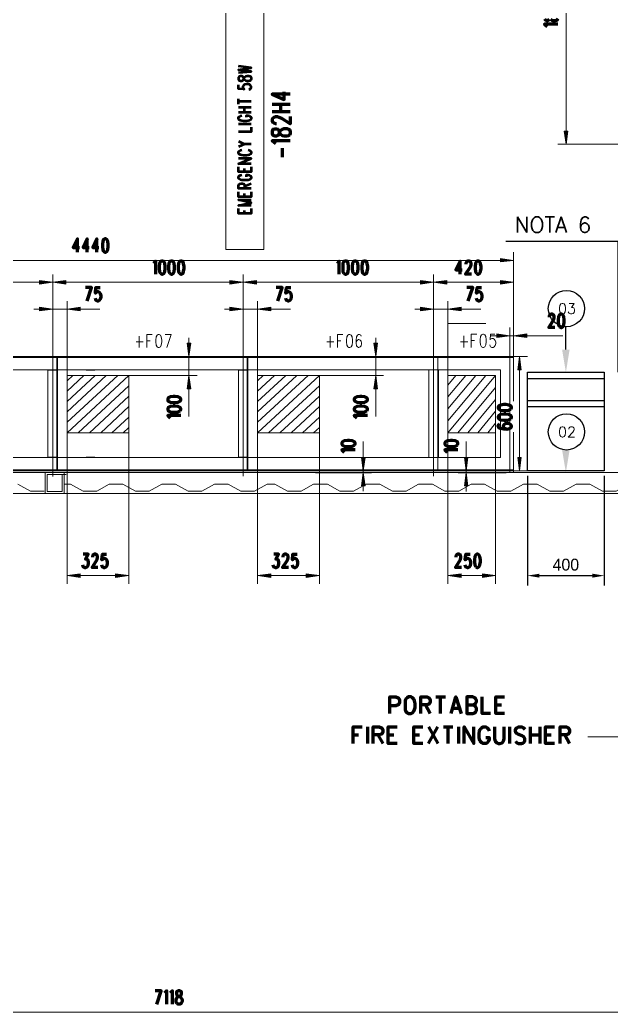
# Model space of a CAD drawing. Header units: metres. Extents: x 1223 to 5739, y -151236 to 19014.
# Drawn here: x 5182.5 to 5257, y -151116.5 to -150991.4 of the extents above; entities that cross this region are included whole.
import ezdxf
from ezdxf.enums import TextEntityAlignment as Align

# ---------------------------------------------------------------- set-up
doc = ezdxf.new("R2010")
doc.units = ezdxf.units.M
doc.layers.add('3', color=4, linetype='Continuous', lineweight=0)
for name, color, linetype in [('5', 5, 'Continuous'), ('AL2', 7, 'Continuous'), ('ELL4', 3, 'Continuous'), ('ELR120', 4, 'Continuous'), ('PDF_Geometry', 7, 'Continuous')]:
    doc.layers.add(name, color=color, linetype=linetype)
doc.styles.add('R120', font='simplex.shx', dxfattribs={"height": 3})
doc.styles.add('R80', font='simplex.shx', dxfattribs={"height": 2})
doc.dimstyles.new('ISO-25', dxfattribs={"dimtxt": 2.5, "dimasz": 2.5, "dimexe": 1.25, "dimexo": 0.625, "dimtad": 1, "dimtxsty": 'Standard', "dimcen": 2.5, "dimadec": 0, "dimazin": 0, "dimtfac": 1, "dimtmove": 0, "dimatfit": 3, "dimfxl": 1, "dimarcsym": 0})

# ---------------------------------------------------------------- blocks, each defined once
blk = doc.blocks.new('*D7')
at = {"color": 0, "lineweight": -2}
for p, q in [((5246.5, -151048.88), (5246.5, -151062.72)), ((5256.16, -151048.88), (5256.16, -151062.72)), ((5248, -151061.47), (5254.66, -151061.47))]:
    blk.add_line(p, q, dxfattribs=at)
at = {"color": 0}
for points in [[(5248, -151061.22), (5248, -151061.72), (5246.5, -151061.47)], [(5254.66, -151061.72), (5254.66, -151061.22), (5256.16, -151061.47)]]:
    blk.add_solid(points, dxfattribs=at)
at = {"layer": 'Defpoints', "color": 0}
for p in [(5246.5, -151048.26), (5256.16, -151048.26), (5256.16, -151061.47)]:
    blk.add_point(p, dxfattribs=at)
at = {"color": 0, "insert": (5251.33, -151060.09), "char_height": 1.5, "attachment_point": 5}
blk.add_mtext('400', dxfattribs=at)

msp = doc.modelspace()

# ---------------------------------------------------------------- linework, layer by layer
at = {"layer": '3', "color": 4, "lineweight": -2}
msp.add_line((5251.331, -151032.992), (5251.331, -151030.093), dxfattribs=at)
for centre in [(5251.402, -151027.82), (5251.402, -151043.353)]:
    msp.add_circle(centre, 2.284, dxfattribs=at)
for points in [[(5250.855, -151032.992), (5251.331, -151035.847), (5251.806, -151032.992)], [(5250.855, -151045.626), (5251.331, -151048.481), (5251.806, -151045.626)]]:
    msp.add_solid(points, dxfattribs=at)
at = {"layer": '5', "color": 5}
for p, q in [((5246.499, -151036.633), (5256.162, -151036.633)), ((5246.499, -151039.383), (5256.162, -151039.383)), ((5246.499, -151040.17), (5256.162, -151040.17))]:
    msp.add_line(p, q, dxfattribs=at)
msp.add_lwpolyline([(5246.499, -151035.847), (5256.162, -151035.847), (5256.162, -151048.257), (5246.499, -151048.257)], close=True, dxfattribs=at)
at = {"layer": 'AL2'}
msp.add_lwpolyline([(5257.91, -151035.847), (5257.91, -151019.383), (5243.768, -151019.383)], dxfattribs=at)
at = {"layer": 'PDF_Geometry', "color": 8, "lineweight": 13}
for points in [[(4989.002, -151051.122), (5284.294, -151051.122), (5284.294, -151048.725), (5286.692, -151048.725), (5286.692, -150964.01), (5284.294, -150964.01), (5284.294, -150961.612), (4989.002, -150961.612), (4989.002, -150964.01), (4986.605, -150964.01), (4986.605, -151048.725), (4989.063, -151048.725), (4989.307, -151048.481), (5054.697, -151048.481)], [(5251.355, -150963.908), (5251.355, -151007.109)], [(5251.193, -151005.443), (5251.355, -151006.682), (5251.518, -151005.443)], [(5251.233, -151005.443), (5251.355, -151006.235), (5251.457, -151005.443)], [(5251.294, -151005.443), (5251.355, -151005.808), (5251.396, -151005.443)], [(5250.339, -151007.109), (5264.909, -151007.109)], [(5208.968, -151020.358), (5213.275, -151020.358)], [(5138.193, -151021.739), (5244.751, -151021.739)], [(5243.085, -151021.577), (5244.325, -151021.739), (5243.085, -151021.902)], [(5243.085, -151021.618), (5243.878, -151021.739), (5243.085, -151021.841)], [(5243.085, -151021.678), (5243.451, -151021.739), (5243.085, -151021.78)], [(5244.751, -151020.723), (5244.751, -151033.85)], [(5138.68, -151024.503), (5140.347, -151024.279), (5140.347, -151024.726), (5138.68, -151024.503), (5162.678, -151024.503), (5161.012, -151024.726), (5161.012, -151024.279), (5162.678, -151024.503), (5186.676, -151024.503), (5210.675, -151024.503), (5234.673, -151024.503), (5236.339, -151024.279), (5236.339, -151024.726), (5234.673, -151024.503), (5244.751, -151024.503)], [(5185.01, -151024.34), (5186.229, -151024.503), (5185.01, -151024.666)], [(5185.01, -151024.401), (5185.803, -151024.503), (5185.01, -151024.605)], [(5204.863, -151033.85), (5186.676, -151033.85), (5186.676, -151023.507), (5186.676, -151033.119), (5186.676, -151048.989)], [(5186.676, -151024.503), (5188.343, -151024.279)], [(5188.343, -151024.34), (5187.103, -151024.503), (5188.343, -151024.666)], [(5188.343, -151024.401), (5187.55, -151024.503), (5188.343, -151024.605)], [(5188.343, -151024.279), (5188.343, -151024.726)], [(5209.008, -151024.34), (5210.248, -151024.503), (5209.008, -151024.666)], [(5209.008, -151024.401), (5209.801, -151024.503), (5209.008, -151024.605)], [(5210.675, -151033.85), (5210.675, -151023.507), (5210.675, -151033.464), (5210.675, -151048.948)], [(5210.675, -151024.503), (5212.341, -151024.279)], [(5212.341, -151024.34), (5211.122, -151024.503), (5212.341, -151024.666)], [(5212.341, -151024.401), (5211.548, -151024.503), (5212.341, -151024.605)], [(5212.341, -151024.279), (5212.341, -151024.726)], [(5233.006, -151024.34), (5234.246, -151024.503), (5233.006, -151024.666)], [(5233.006, -151024.401), (5233.799, -151024.503), (5233.006, -151024.605)], [(5236.339, -151024.34), (5235.12, -151024.503), (5236.339, -151024.666)], [(5236.359, -151024.401), (5235.546, -151024.503), (5236.359, -151024.605)], [(5243.085, -151024.34), (5244.325, -151024.503), (5243.085, -151024.666)], [(5243.085, -151024.401), (5243.878, -151024.503), (5243.085, -151024.605)], [(5244.751, -151030.213), (5244.751, -151033.85), (5244.751, -151023.507)], [(5184.99, -151024.462), (5185.376, -151024.503), (5184.99, -151024.564)], [(5186.676, -151024.503), (5188.343, -151024.726)], [(5188.363, -151024.462), (5187.977, -151024.503), (5188.363, -151024.564)], [(5209.008, -151024.462), (5209.374, -151024.503), (5209.008, -151024.564)], [(5210.675, -151024.503), (5212.341, -151024.726)], [(5212.361, -151024.462), (5211.995, -151024.503), (5212.361, -151024.564)], [(5233.006, -151024.462), (5233.372, -151024.503), (5233.006, -151024.564)], [(5236.359, -151024.462), (5235.993, -151024.503), (5236.359, -151024.564)], [(5243.085, -151024.462), (5243.451, -151024.503), (5243.085, -151024.564)], [(5186.676, -151026.86), (5186.676, -151033.85)], [(5188.485, -151026.86), (5188.485, -151036.248)], [(5210.675, -151026.86), (5210.675, -151033.85), (5228.373, -151033.85)], [(5212.483, -151026.86), (5212.483, -151036.248), (5212.483, -151043.462), (5220.286, -151043.462), (5220.286, -151062.481)], [(5234.673, -151026.86), (5234.673, -151033.464), (5234.673, -151048.948)], [(5236.481, -151026.86), (5236.481, -151036.248)], [(5184.319, -151027.876), (5192.63, -151027.876)], [(5184.99, -151027.815), (5185.376, -151027.876), (5184.99, -151027.917)], [(5185.01, -151027.714), (5186.229, -151027.876), (5185.01, -151028.018)], [(5185.01, -151027.754), (5185.803, -151027.876), (5185.01, -151027.978)], [(5190.151, -151027.714), (5188.912, -151027.876), (5190.151, -151028.018)], [(5190.151, -151027.754), (5189.359, -151027.876), (5190.151, -151027.978)], [(5190.151, -151027.815), (5189.785, -151027.876), (5190.151, -151027.917)], [(5208.317, -151027.876), (5216.628, -151027.876)], [(5209.008, -151027.714), (5210.248, -151027.876), (5209.008, -151028.018)], [(5209.008, -151027.754), (5209.801, -151027.876), (5209.008, -151027.978)], [(5209.008, -151027.815), (5209.374, -151027.876), (5209.008, -151027.917)], [(5214.149, -151027.714), (5212.91, -151027.876), (5214.149, -151028.018)], [(5214.149, -151027.754), (5213.357, -151027.876), (5214.149, -151027.978)], [(5214.149, -151027.815), (5213.784, -151027.876), (5214.149, -151027.917)], [(5232.315, -151027.876), (5240.626, -151027.876)], [(5233.006, -151027.714), (5234.246, -151027.876), (5233.006, -151028.018)], [(5233.006, -151027.754), (5233.799, -151027.876), (5233.006, -151027.978)], [(5233.006, -151027.815), (5233.372, -151027.876), (5233.006, -151027.917)], [(5238.147, -151027.714), (5236.908, -151027.876), (5238.147, -151028.018)], [(5238.147, -151027.754), (5237.355, -151027.876), (5238.147, -151027.978)], [(5238.147, -151027.815), (5237.782, -151027.876), (5238.147, -151027.917)], [(5236.461, -151029.705), (5241.256, -151029.705)], [(5244.284, -151030.213), (5244.284, -151033.85), (5244.284, -151048.501)], [(5197.588, -151032.733), (5197.588, -151031.29)], [(5198.523, -151032.733), (5198.523, -151031.066), (5199.214, -151031.066)], [(5198.523, -151031.859), (5198.95, -151031.859)], [(5201.063, -151032.733), (5201.612, -151031.066), (5200.86, -151031.066)], [(5203.847, -151031.493), (5203.847, -151041.409)], [(5221.627, -151032.733), (5221.627, -151031.29)], [(5222.562, -151032.733), (5222.562, -151031.066), (5223.253, -151031.066)], [(5222.562, -151031.859), (5222.989, -151031.859)], [(5224.899, -151032.164), (5224.939, -151032.489), (5225.061, -151032.651), (5225.203, -151032.733), (5225.264, -151032.733), (5225.427, -151032.651), (5225.529, -151032.489), (5225.589, -151032.245), (5225.589, -151032.164), (5225.529, -151031.94), (5225.427, -151031.778), (5225.264, -151031.696), (5225.203, -151031.696), (5225.061, -151031.778), (5224.939, -151031.94), (5224.899, -151032.164), (5224.899, -151031.778), (5224.939, -151031.371), (5225.061, -151031.148), (5225.203, -151031.066), (5225.325, -151031.066), (5225.488, -151031.148), (5225.529, -151031.29)], [(5227.378, -151031.493), (5227.378, -151041.409)], [(5238.472, -151032.712), (5238.472, -151031.27)], [(5239.407, -151032.712), (5239.407, -151031.046), (5240.098, -151031.046)], [(5239.407, -151031.839), (5239.834, -151031.839)], [(5241.744, -151032.387), (5241.785, -151032.55), (5241.846, -151032.631), (5242.008, -151032.712), (5242.171, -151032.712), (5242.313, -151032.631), (5242.435, -151032.468), (5242.496, -151032.225), (5242.496, -151032.062), (5242.435, -151031.839), (5242.313, -151031.676), (5242.171, -151031.595), (5242.008, -151031.595), (5241.846, -151031.676), (5241.785, -151031.757), (5241.846, -151031.046), (5242.374, -151031.046)], [(5241.927, -151031.229), (5250.969, -151031.229)], [(5242.597, -151031.066), (5243.837, -151031.229), (5242.597, -151031.391)], [(5242.597, -151031.127), (5243.41, -151031.229), (5242.597, -151031.331)], [(5242.597, -151031.168), (5242.963, -151031.229), (5242.597, -151031.27)], [(5246.418, -151031.066), (5245.198, -151031.229), (5246.418, -151031.391)], [(5246.438, -151031.127), (5245.625, -151031.229), (5246.438, -151031.331)], [(5246.438, -151031.168), (5246.072, -151031.229), (5246.438, -151031.27)], [(5197.182, -151032.021), (5198.076, -151032.021)], [(5203.684, -151032.184), (5203.847, -151033.423), (5204.01, -151032.184)], [(5203.745, -151032.184), (5203.847, -151032.976), (5203.949, -151032.184)], [(5203.806, -151032.184), (5203.847, -151032.55), (5203.908, -151032.184)], [(5221.221, -151032.021), (5222.115, -151032.021)], [(5227.215, -151032.184), (5227.378, -151033.423), (5227.54, -151032.184)], [(5227.276, -151032.184), (5227.378, -151032.976), (5227.479, -151032.184)], [(5227.317, -151032.184), (5227.378, -151032.55), (5227.418, -151032.184)], [(5238.066, -151032.001), (5238.96, -151032.001)], [(5244.751, -151033.972), (5139.188, -151033.972), (5139.188, -151048.135)], [(5162.8, -151033.85), (5244.751, -151033.85), (5244.751, -151039.499)], [(5163.268, -151033.972), (5163.268, -151035.537), (5243.085, -151035.537), (5243.085, -151046.571), (5163.268, -151046.571), (5163.268, -151048.135)], [(5187.184, -151033.972), (5187.184, -151048.135)], [(5187.286, -151033.972), (5187.286, -151035.537), (5188.546, -151035.537)], [(5211.183, -151033.972), (5211.183, -151048.135)], [(5211.284, -151033.972), (5211.284, -151035.537), (5211.284, -151046.571), (5211.284, -151048.135)], [(5235.181, -151033.972), (5235.181, -151048.135)], [(5243.796, -151033.85), (5246.499, -151033.85)], [(5245.32, -151035.516), (5245.483, -151034.297), (5245.645, -151035.516)], [(5245.483, -151033.85), (5245.483, -151048.257)], [(5187.184, -151035.557), (5186.067, -151035.557), (5186.067, -151046.55), (5187.184, -151046.55)], [(5187.286, -151048.135), (5187.286, -151046.571), (5187.286, -151035.537)], [(5190.883, -151035.557), (5191.98, -151035.557)], [(5211.183, -151035.557), (5210.085, -151035.557), (5210.085, -151046.55), (5211.183, -151046.55)], [(5234.083, -151035.557), (5234.083, -151046.55)], [(5235.282, -151035.537), (5235.282, -151046.571)], [(5245.381, -151035.537), (5245.483, -151034.724), (5245.605, -151035.537)], [(5245.442, -151035.537), (5245.483, -151035.171), (5245.544, -151035.537)], [(5188.485, -151042.141), (5194.865, -151036.248)], [(5188.485, -151039.54), (5192.021, -151036.248)], [(5188.485, -151036.919), (5189.196, -151036.248)], [(5188.485, -151038.219), (5190.619, -151036.248)], [(5188.485, -151062.481), (5188.485, -151043.462), (5196.268, -151043.462), (5196.268, -151036.248), (5204.863, -151036.248)], [(5188.485, -151040.84), (5193.423, -151036.268)], [(5203.684, -151037.914), (5203.847, -151036.695), (5204.01, -151037.914)], [(5212.483, -151062.481), (5212.483, -151043.462), (5220.286, -151036.248), (5228.373, -151036.248)], [(5212.483, -151042.141), (5218.864, -151036.248)], [(5212.483, -151038.219), (5214.617, -151036.248)], [(5212.483, -151036.919), (5213.194, -151036.248)], [(5212.483, -151036.248), (5220.286, -151036.248), (5220.286, -151043.462)], [(5212.483, -151039.54), (5216.039, -151036.248)], [(5212.483, -151040.84), (5217.421, -151036.268)], [(5227.215, -151037.914), (5227.378, -151036.695), (5227.54, -151037.914)], [(5236.481, -151062.481), (5236.481, -151043.462), (5236.481, -151036.248), (5242.476, -151036.248)], [(5236.481, -151037.447), (5237.477, -151036.248)], [(5236.481, -151038.951), (5238.737, -151036.248)], [(5236.481, -151040.454), (5239.976, -151036.248)], [(5236.481, -151041.958), (5241.236, -151036.248)], [(5189.887, -151043.462), (5196.268, -151037.569)], [(5203.745, -151037.935), (5203.847, -151037.122), (5203.949, -151037.935)], [(5203.806, -151037.935), (5203.847, -151037.569), (5203.908, -151037.935)], [(5213.885, -151043.462), (5220.286, -151037.569)], [(5227.276, -151037.935), (5227.378, -151037.122), (5227.479, -151037.935)], [(5227.317, -151037.935), (5227.378, -151037.569), (5227.418, -151037.935)], [(5237.721, -151043.462), (5242.476, -151037.752)], [(5191.309, -151043.462), (5196.268, -151038.869)], [(5215.308, -151043.462), (5220.286, -151038.869)], [(5238.98, -151043.462), (5242.455, -151039.276)], [(5192.732, -151043.462), (5196.268, -151040.17)], [(5216.73, -151043.462), (5220.286, -151040.17)], [(5194.134, -151043.462), (5196.268, -151041.491)], [(5218.132, -151043.462), (5220.286, -151041.491)], [(5240.22, -151043.462), (5242.476, -151040.759)], [(5195.556, -151043.462), (5196.268, -151042.791)], [(5219.554, -151043.462), (5220.286, -151042.791)], [(5241.48, -151043.462), (5242.476, -151042.263)], [(5196.268, -151062.481), (5196.268, -151043.462)], [(5242.476, -151062.481), (5242.476, -151043.462)], [(5244.751, -151043.38), (5244.751, -151048.501)], [(5225.813, -151044.579), (5225.813, -151050.838)], [(5238.777, -151044.579), (5238.777, -151050.858)], [(5190.883, -151046.55), (5191.98, -151046.55)], [(5225.65, -151046.591), (5225.813, -151047.81), (5225.976, -151046.591)], [(5225.711, -151046.591), (5225.813, -151047.383), (5225.915, -151046.591)], [(5225.772, -151046.571), (5225.813, -151046.936), (5225.854, -151046.571)], [(5238.615, -151046.591), (5238.777, -151047.81), (5238.94, -151046.591)], [(5238.676, -151046.591), (5238.777, -151047.383), (5238.879, -151046.591)], [(5238.716, -151046.571), (5238.777, -151046.936), (5238.818, -151046.571)], [(5245.32, -151046.591), (5245.483, -151047.81), (5245.645, -151046.591)], [(5245.381, -151046.591), (5245.483, -151047.383), (5245.605, -151046.591)], [(5245.442, -151046.571), (5245.483, -151046.936), (5245.544, -151046.571)], [(5254.078, -151081.765), (5258.183, -151081.765), (5277.264, -151046.652)], [(5138.68, -151048.135), (5244.751, -151048.135)], [(5089.709, -151048.481), (5282.425, -151048.481)], [(5162.8, -151048.257), (5244.751, -151048.257)], [(5185.721, -151048.481), (5185.721, -151051.122), (5185.721, -151048.501)], [(5187.875, -151048.725), (5187.875, -151050.878), (5185.965, -151050.878), (5185.965, -151048.725)], [(5186.433, -151048.725), (5188.363, -151048.725)], [(5188.119, -151048.481), (5188.119, -151051.122), (5188.119, -151048.501)], [(5219.798, -151048.257), (5226.829, -151048.257)], [(5219.798, -151048.501), (5226.829, -151048.501)], [(5225.65, -151050.167), (5225.813, -151048.928), (5225.976, -151050.167)], [(5225.711, -151050.167), (5225.813, -151049.375), (5225.915, -151050.167)], [(5237.761, -151048.257), (5243.796, -151048.257), (5246.499, -151048.257)], [(5237.761, -151048.501), (5243.796, -151048.501)], [(5238.615, -151050.167), (5238.777, -151048.928), (5238.94, -151050.167)], [(5238.676, -151050.167), (5238.777, -151049.375), (5238.879, -151050.167)], [(5183.872, -151050.818), (5182.287, -151049.944)], [(5182.287, -151049.944), (5183.872, -151050.818), (5185.599, -151050.818)], [(5213.682, -151049.944), (5212.097, -151050.818), (5210.37, -151050.818), (5212.097, -151050.818), (5213.682, -151049.944), (5214.556, -151049.944)], [(5225.772, -151050.167), (5225.813, -151049.802), (5225.854, -151050.167)], [(5238.716, -151050.167), (5238.777, -151049.802), (5238.818, -151050.167)], [(5188.485, -151061.465), (5196.268, -151061.465)], [(5190.151, -151061.303), (5188.912, -151061.465), (5190.151, -151061.628)], [(5190.151, -151061.364), (5189.359, -151061.465), (5190.151, -151061.567)], [(5190.151, -151061.425), (5189.785, -151061.465), (5190.151, -151061.506)], [(5194.601, -151061.303), (5195.841, -151061.465), (5194.601, -151061.628)], [(5194.601, -151061.364), (5195.394, -151061.465), (5194.601, -151061.567)], [(5194.601, -151061.425), (5194.967, -151061.465), (5194.601, -151061.506)], [(5212.483, -151061.465), (5220.286, -151061.465)], [(5214.149, -151061.303), (5212.91, -151061.465), (5214.149, -151061.628)], [(5214.149, -151061.364), (5213.357, -151061.465), (5214.149, -151061.567)], [(5214.149, -151061.425), (5213.784, -151061.465), (5214.149, -151061.506)], [(5218.599, -151061.303), (5219.839, -151061.465), (5218.599, -151061.628)], [(5218.599, -151061.364), (5219.412, -151061.465), (5218.599, -151061.567)], [(5218.599, -151061.425), (5218.965, -151061.465), (5218.599, -151061.506)], [(5236.481, -151061.465), (5242.476, -151061.465)], [(5238.147, -151061.303), (5236.908, -151061.465), (5238.147, -151061.628)], [(5238.147, -151061.364), (5237.355, -151061.465), (5238.147, -151061.567)], [(5238.147, -151061.425), (5237.782, -151061.465), (5238.147, -151061.506)], [(5240.809, -151061.303), (5242.049, -151061.465), (5240.809, -151061.628)], [(5240.809, -151061.364), (5241.602, -151061.465), (5240.809, -151061.567)], [(5240.809, -151061.425), (5241.175, -151061.465), (5240.809, -151061.506)], [(5115.861, -151116.472), (5286.692, -151116.472)]]:
    msp.add_lwpolyline(points, dxfattribs=at)
for points in [[(5213.275, -151020.358), (5208.48, -151020.358), (5208.48, -150990.345), (5213.275, -150990.345)], [(5251.355, -151007.109), (5251.132, -151005.443), (5251.559, -151005.443)], [(5244.751, -151021.739), (5243.085, -151021.943), (5243.085, -151021.516)], [(5186.676, -151024.503), (5185.01, -151024.726), (5185.01, -151024.279)], [(5210.675, -151024.503), (5209.008, -151024.726), (5209.008, -151024.279)], [(5234.673, -151024.503), (5233.006, -151024.726), (5233.006, -151024.279)], [(5234.673, -151033.85), (5234.673, -151023.507)], [(5244.751, -151024.503), (5243.085, -151024.726), (5243.085, -151024.279)], [(5186.676, -151027.876), (5185.01, -151028.079), (5185.01, -151027.653)], [(5190.151, -151027.653), (5190.151, -151028.079), (5188.485, -151027.876)], [(5210.675, -151027.876), (5209.008, -151028.079), (5209.008, -151027.653)], [(5214.149, -151027.653), (5214.149, -151028.079), (5212.483, -151027.876)], [(5234.673, -151027.876), (5233.006, -151028.079), (5233.006, -151027.653)], [(5238.147, -151027.653), (5238.147, -151028.079), (5236.481, -151027.876)], [(5199.824, -151032.651), (5199.966, -151032.733), (5200.088, -151032.733), (5200.25, -151032.651), (5200.352, -151032.407), (5200.413, -151032.021), (5200.413, -151031.778), (5200.352, -151031.371), (5200.25, -151031.148), (5200.088, -151031.066), (5199.966, -151031.066), (5199.824, -151031.148), (5199.702, -151031.371), (5199.661, -151031.778), (5199.661, -151032.021), (5199.702, -151032.407)], [(5223.862, -151032.651), (5224.005, -151032.733), (5224.126, -151032.733), (5224.289, -151032.651), (5224.391, -151032.407), (5224.452, -151032.021), (5224.452, -151031.778), (5224.391, -151031.371), (5224.289, -151031.148), (5224.126, -151031.066), (5224.005, -151031.066), (5223.862, -151031.148), (5223.74, -151031.371), (5223.7, -151031.778), (5223.7, -151032.021), (5223.74, -151032.407)], [(5240.708, -151032.631), (5240.85, -151032.712), (5240.972, -151032.712), (5241.134, -151032.631), (5241.236, -151032.387), (5241.297, -151032.001), (5241.297, -151031.757), (5241.236, -151031.351), (5241.134, -151031.127), (5240.972, -151031.046), (5240.85, -151031.046), (5240.708, -151031.127), (5240.586, -151031.351), (5240.545, -151031.757), (5240.545, -151032.001), (5240.586, -151032.387)], [(5244.284, -151031.229), (5242.618, -151031.452), (5242.618, -151031.005)], [(5246.418, -151031.005), (5246.418, -151031.452), (5244.751, -151031.229)], [(5203.847, -151033.85), (5203.623, -151032.184), (5204.07, -151032.184)], [(5227.378, -151033.85), (5227.154, -151032.184), (5227.601, -151032.184)], [(5245.706, -151035.516), (5245.483, -151033.85), (5245.28, -151035.516)], [(5196.268, -151036.248), (5188.485, -151036.248), (5188.485, -151043.462)], [(5204.07, -151037.914), (5203.847, -151036.248), (5203.623, -151037.914)], [(5227.601, -151037.914), (5227.378, -151036.248), (5227.154, -151037.914)], [(5242.476, -151043.462), (5236.481, -151043.462), (5242.476, -151036.248)], [(5225.813, -151048.257), (5225.589, -151046.591), (5226.037, -151046.591)], [(5238.777, -151048.257), (5238.554, -151046.591), (5239.001, -151046.591)], [(5245.483, -151048.257), (5245.28, -151046.591), (5245.706, -151046.591)], [(5187.875, -151050.878), (5187.875, -151048.725), (5185.965, -151048.725), (5185.965, -151050.878)], [(5226.037, -151050.167), (5225.813, -151048.501), (5225.589, -151050.167)], [(5239.001, -151050.167), (5238.777, -151048.501), (5238.554, -151050.167)], [(5188.912, -151049.944), (5188.119, -151049.944), (5188.912, -151049.944), (5190.497, -151050.818)], [(5193.809, -151049.944), (5192.224, -151050.818), (5190.497, -151050.818), (5192.224, -151050.818), (5193.809, -151049.944), (5194.683, -151049.944)], [(5195.536, -151049.944), (5194.683, -151049.944), (5195.536, -151049.944), (5197.121, -151050.818)], [(5201.307, -151049.944), (5200.433, -151049.944), (5198.848, -151050.818), (5197.121, -151050.818), (5198.848, -151050.818), (5200.433, -151049.944), (5201.307, -151049.944), (5202.16, -151049.944), (5203.745, -151050.818), (5202.16, -151049.944)], [(5207.058, -151049.944), (5205.473, -151050.818), (5203.745, -151050.818), (5205.473, -151050.818), (5207.058, -151049.944), (5207.931, -151049.944), (5208.785, -151049.944), (5210.37, -151050.818), (5208.785, -151049.944), (5207.931, -151049.944)], [(5216.242, -151050.818), (5214.657, -151049.944), (5213.784, -151049.944), (5214.657, -151049.944), (5216.242, -151050.818), (5217.969, -151050.818), (5219.554, -151049.944), (5220.408, -151049.944), (5219.554, -151049.944), (5217.969, -151050.818)], [(5221.282, -151049.944), (5220.408, -151049.944), (5221.282, -151049.944), (5222.867, -151050.818)], [(5227.906, -151049.944), (5227.032, -151049.944), (5226.158, -151049.944), (5224.594, -151050.818), (5222.867, -151050.818), (5224.594, -151050.818), (5226.179, -151049.944), (5227.032, -151049.944), (5227.906, -151049.944), (5229.471, -151050.818), (5231.218, -151050.818), (5229.491, -151050.818)], [(5236.095, -151050.818), (5234.53, -151049.944), (5233.657, -151049.944), (5232.783, -151049.944), (5231.218, -151050.818), (5232.783, -151049.944), (5233.657, -151049.944), (5234.53, -151049.944), (5236.095, -151050.818), (5237.843, -151050.818), (5239.407, -151049.944), (5240.281, -151049.944), (5239.407, -151049.944), (5237.843, -151050.818)], [(5234.124, -151049.944), (5233.27, -151049.944)], [(5241.094, -151049.944), (5240.24, -151049.944), (5241.094, -151049.944), (5242.679, -151050.818), (5244.406, -151050.818), (5242.679, -151050.818)], [(5245.991, -151049.944), (5244.406, -151050.818), (5245.991, -151049.944), (5246.865, -151049.944)], [(5247.718, -151049.944), (5246.865, -151049.944), (5247.718, -151049.944), (5249.303, -151050.818)], [(5253.489, -151049.944), (5252.615, -151049.944), (5251.03, -151050.818), (5249.303, -151050.818), (5251.03, -151050.818), (5252.615, -151049.944)], [(5259.24, -151049.944), (5257.655, -151050.818), (5255.927, -151050.818), (5254.342, -151049.944), (5253.489, -151049.944), (5254.342, -151049.944), (5255.927, -151050.818), (5257.655, -151050.818), (5259.24, -151049.944), (5260.113, -151049.944), (5260.967, -151049.944), (5262.552, -151050.818), (5264.279, -151050.818), (5265.864, -151049.944), (5266.738, -151049.944), (5265.864, -151049.944), (5264.279, -151050.818), (5262.552, -151050.818), (5260.967, -151049.944), (5260.113, -151049.944)], [(5190.151, -151061.242), (5190.151, -151061.689), (5188.485, -151061.465)], [(5196.268, -151061.465), (5194.601, -151061.689), (5194.601, -151061.242)], [(5214.149, -151061.242), (5214.149, -151061.689), (5212.483, -151061.465)], [(5220.286, -151061.465), (5218.62, -151061.689), (5218.62, -151061.242)], [(5238.147, -151061.242), (5238.147, -151061.689), (5236.481, -151061.465)], [(5242.476, -151061.465), (5240.809, -151061.689), (5240.809, -151061.242)]]:
    msp.add_lwpolyline(points, close=True, dxfattribs=at)
at = {"layer": 'PDF_Geometry', "color": 8, "lineweight": 70}
for points in [[(5248.653, -150991.3), (5248.734, -150991.442), (5248.876, -150991.523), (5249.039, -150991.523), (5249.201, -150991.442), (5249.283, -150991.341)], [(5250.319, -150991.3), (5250.238, -150991.442), (5250.157, -150991.523), (5249.994, -150991.564), (5249.75, -150991.564), (5249.608, -150991.523), (5249.445, -150991.401)], [(5250.319, -150991.991), (5248.653, -150991.991), (5248.958, -150992.275)], [(5216.608, -151000.81), (5214.332, -151000.81), (5215.856, -151001.48), (5215.856, -151000.485)], [(5214.332, -151002.049), (5216.608, -151002.049)], [(5216.608, -151003.025), (5214.332, -151003.025)], [(5215.409, -151003.025), (5215.409, -151002.049)], [(5216.608, -151003.594), (5216.608, -151004.549), (5215.531, -151003.878), (5215.206, -151003.736), (5214.982, -151003.655), (5214.759, -151003.655), (5214.535, -151003.736), (5214.434, -151003.817), (5214.332, -151003.939), (5214.332, -151004.223), (5214.434, -151004.345), (5214.535, -151004.427), (5214.759, -151004.508), (5214.881, -151004.508)], [(5216.608, -151006.662), (5214.332, -151006.662), (5214.759, -151007.028)], [(5215.633, -151008.735), (5215.633, -151007.597)], [(5189.806, -151020.703), (5189.806, -151019.037), (5189.277, -151020.134), (5190.07, -151020.134)], [(5191.005, -151020.703), (5191.005, -151019.037), (5190.497, -151020.134), (5191.269, -151020.134)], [(5192.224, -151020.703), (5192.224, -151019.037), (5191.716, -151020.134), (5192.488, -151020.134)], [(5199.661, -151023.487), (5199.661, -151021.821), (5199.377, -151022.126)], [(5222.785, -151023.487), (5222.785, -151021.821), (5222.501, -151022.126)], [(5238.005, -151023.487), (5238.005, -151021.821), (5237.477, -151022.918), (5238.269, -151022.918)], [(5239.448, -151023.487), (5238.696, -151023.487), (5239.224, -151022.694), (5239.346, -151022.451), (5239.387, -151022.288), (5239.387, -151022.126), (5239.346, -151021.963), (5239.285, -151021.902), (5239.163, -151021.821), (5238.96, -151021.821), (5238.859, -151021.902), (5238.798, -151021.963), (5238.737, -151022.126), (5238.737, -151022.207)], [(5191.025, -151026.84), (5191.574, -151025.174), (5190.822, -151025.174)], [(5192.021, -151026.515), (5192.061, -151026.677), (5192.122, -151026.758), (5192.285, -151026.84), (5192.447, -151026.84), (5192.59, -151026.758), (5192.712, -151026.596), (5192.773, -151026.352), (5192.773, -151026.19), (5192.712, -151025.966), (5192.59, -151025.803), (5192.447, -151025.722), (5192.285, -151025.722), (5192.122, -151025.803), (5192.061, -151025.885), (5192.122, -151025.174), (5192.671, -151025.174)], [(5215.023, -151026.84), (5215.572, -151025.174), (5214.82, -151025.174)], [(5216.019, -151026.515), (5216.059, -151026.677), (5216.12, -151026.758), (5216.283, -151026.84), (5216.445, -151026.84), (5216.588, -151026.758), (5216.71, -151026.596), (5216.771, -151026.352), (5216.771, -151026.19), (5216.71, -151025.966), (5216.588, -151025.803), (5216.445, -151025.722), (5216.283, -151025.722), (5216.12, -151025.803), (5216.059, -151025.885), (5216.12, -151025.174), (5216.669, -151025.174)], [(5239.041, -151026.84), (5239.59, -151025.174), (5238.838, -151025.174)], [(5240.037, -151026.515), (5240.078, -151026.677), (5240.139, -151026.758), (5240.301, -151026.84), (5240.464, -151026.84), (5240.606, -151026.758), (5240.728, -151026.596), (5240.789, -151026.352), (5240.789, -151026.19), (5240.728, -151025.966), (5240.606, -151025.803), (5240.464, -151025.722), (5240.301, -151025.722), (5240.139, -151025.803), (5240.078, -151025.885), (5240.139, -151025.174), (5240.687, -151025.174)], [(5249.933, -151030.193), (5249.181, -151030.193), (5249.709, -151029.4), (5249.831, -151029.156), (5249.872, -151028.994), (5249.872, -151028.831), (5249.831, -151028.669), (5249.77, -151028.608), (5249.649, -151028.526), (5249.445, -151028.526), (5249.344, -151028.608), (5249.283, -151028.669), (5249.222, -151028.831), (5249.222, -151028.912)], [(5202.831, -151041.287), (5201.165, -151041.287), (5201.47, -151041.572)], [(5226.341, -151041.287), (5224.675, -151041.287), (5224.98, -151041.572)], [(5243.898, -151042.994), (5244.223, -151042.933), (5244.386, -151042.832), (5244.467, -151042.669), (5244.467, -151042.629), (5244.386, -151042.446), (5244.223, -151042.344), (5243.979, -151042.303), (5243.898, -151042.303), (5243.674, -151042.344), (5243.512, -151042.446), (5243.431, -151042.629), (5243.431, -151042.669), (5243.512, -151042.832), (5243.674, -151042.933), (5243.898, -151042.994), (5243.512, -151042.994), (5243.105, -151042.933), (5242.882, -151042.832), (5242.801, -151042.669), (5242.801, -151042.568), (5242.882, -151042.405), (5243.024, -151042.344)], [(5224.777, -151045.616), (5223.11, -151045.616), (5223.415, -151045.9)], [(5237.741, -151045.616), (5236.075, -151045.616), (5236.379, -151045.9)], [(5190.436, -151060.104), (5190.476, -151060.266), (5190.537, -151060.348), (5190.7, -151060.429), (5190.862, -151060.429), (5191.025, -151060.348), (5191.127, -151060.185), (5191.188, -151059.941), (5191.188, -151059.779), (5191.127, -151059.555), (5191.086, -151059.474), (5190.964, -151059.393), (5190.801, -151059.393), (5191.127, -151058.763), (5190.537, -151058.763)], [(5192.386, -151060.429), (5191.635, -151060.429), (5192.163, -151059.636), (5192.285, -151059.393), (5192.325, -151059.23), (5192.325, -151059.067), (5192.285, -151058.905), (5192.204, -151058.844), (5192.102, -151058.763), (5191.899, -151058.763), (5191.797, -151058.844), (5191.736, -151058.905), (5191.675, -151059.067), (5191.675, -151059.149)], [(5192.833, -151060.104), (5192.874, -151060.266), (5192.935, -151060.348), (5193.098, -151060.429), (5193.26, -151060.429), (5193.402, -151060.348), (5193.524, -151060.185), (5193.585, -151059.941), (5193.585, -151059.779), (5193.524, -151059.555), (5193.402, -151059.393), (5193.26, -151059.311), (5193.098, -151059.311), (5192.935, -151059.393), (5192.874, -151059.474), (5192.935, -151058.763), (5193.463, -151058.763)], [(5214.434, -151060.104), (5214.474, -151060.266), (5214.535, -151060.348), (5214.698, -151060.429), (5214.86, -151060.429), (5215.023, -151060.348), (5215.125, -151060.185), (5215.186, -151059.941), (5215.186, -151059.779), (5215.125, -151059.555), (5215.084, -151059.474), (5214.962, -151059.393), (5214.8, -151059.393), (5215.125, -151058.763), (5214.535, -151058.763)], [(5216.384, -151060.429), (5215.633, -151060.429), (5216.161, -151059.636), (5216.283, -151059.393), (5216.324, -151059.23), (5216.324, -151059.067), (5216.283, -151058.905), (5216.202, -151058.844), (5216.1, -151058.763), (5215.897, -151058.763), (5215.795, -151058.844), (5215.734, -151058.905), (5215.673, -151059.067), (5215.673, -151059.149)], [(5216.832, -151060.104), (5216.872, -151060.266), (5216.933, -151060.348), (5217.096, -151060.429), (5217.258, -151060.429), (5217.4, -151060.348), (5217.522, -151060.185), (5217.583, -151059.941), (5217.583, -151059.779), (5217.522, -151059.555), (5217.4, -151059.393), (5217.258, -151059.311), (5217.096, -151059.311), (5216.933, -151059.393), (5216.872, -151059.474), (5216.933, -151058.763), (5217.461, -151058.763)], [(5238.168, -151060.429), (5237.416, -151060.429), (5237.944, -151059.636), (5238.066, -151059.393), (5238.107, -151059.23), (5238.107, -151059.067), (5238.066, -151058.905), (5238.005, -151058.844), (5237.883, -151058.763), (5237.68, -151058.763), (5237.578, -151058.844), (5237.517, -151058.905), (5237.456, -151059.067), (5237.456, -151059.149)], [(5238.615, -151060.104), (5238.655, -151060.266), (5238.716, -151060.348), (5238.879, -151060.429), (5239.041, -151060.429), (5239.184, -151060.348), (5239.306, -151060.185), (5239.367, -151059.941), (5239.367, -151059.779), (5239.306, -151059.555), (5239.184, -151059.393), (5239.041, -151059.311), (5238.879, -151059.311), (5238.716, -151059.393), (5238.655, -151059.474), (5238.716, -151058.763), (5239.265, -151058.763)], [(5199.783, -151115.456), (5200.332, -151113.79), (5199.58, -151113.79)], [(5201.043, -151115.456), (5201.043, -151113.79), (5200.779, -151114.094)], [(5201.774, -151115.456), (5201.774, -151113.79), (5201.49, -151114.094)]]:
    msp.add_lwpolyline(points, dxfattribs=at)
at = {"layer": 'PDF_Geometry', "color": 8, "lineweight": 53}
for points in [[(5210.106, -150998.087), (5211.691, -150997.945), (5210.106, -150997.721), (5211.691, -150997.498), (5210.106, -150997.274)], [(5211.386, -151000.2), (5211.528, -151000.159), (5211.609, -151000.119), (5211.691, -150999.977), (5211.691, -150999.834), (5211.609, -150999.692), (5211.467, -150999.59), (5211.243, -150999.55), (5211.081, -150999.55), (5210.857, -150999.59), (5210.715, -150999.692), (5210.634, -150999.834), (5210.634, -150999.977), (5210.715, -151000.119), (5210.796, -151000.159), (5210.106, -151000.119), (5210.106, -150999.631)], [(5210.106, -151002.049), (5210.106, -151001.379)], [(5211.691, -151001.724), (5210.106, -151001.724)], [(5210.106, -151002.435), (5211.691, -151002.435)], [(5211.691, -151003.106), (5210.106, -151003.106)], [(5210.857, -151003.106), (5210.857, -151002.435)], [(5211.081, -151003.715), (5211.081, -151003.492), (5211.304, -151003.492), (5211.467, -151003.533), (5211.609, -151003.634), (5211.691, -151003.715), (5211.691, -151003.919), (5211.609, -151004.02), (5211.467, -151004.102), (5211.304, -151004.142), (5211.081, -151004.183), (5210.715, -151004.183), (5210.492, -151004.142), (5210.329, -151004.102), (5210.187, -151004.02), (5210.106, -151003.919), (5210.106, -151003.715), (5210.187, -151003.634), (5210.329, -151003.533), (5210.492, -151003.492)], [(5211.691, -151004.569), (5210.106, -151004.569)], [(5211.691, -151004.955), (5211.691, -151005.544), (5210.106, -151005.544)], [(5210.106, -151006.723), (5210.857, -151007.089)], [(5211.691, -151007.089), (5210.857, -151007.089), (5210.106, -151007.434)], [(5211.304, -151007.82), (5211.467, -151007.861), (5211.609, -151007.962), (5211.691, -151008.044), (5211.691, -151008.247), (5211.609, -151008.348), (5211.467, -151008.43), (5211.304, -151008.491), (5211.081, -151008.511), (5210.715, -151008.511), (5210.492, -151008.491), (5210.329, -151008.43), (5210.187, -151008.348), (5210.106, -151008.247), (5210.106, -151008.044), (5210.187, -151007.962), (5210.329, -151007.861), (5210.492, -151007.82)], [(5211.691, -151009.568), (5210.106, -151009.568), (5211.691, -151008.897), (5210.106, -151008.897)], [(5211.691, -151009.954), (5211.691, -151010.563), (5210.106, -151010.563), (5210.106, -151009.954)], [(5210.857, -151010.563), (5210.857, -151010.177)], [(5211.081, -151011.193), (5211.081, -151010.949), (5211.304, -151010.949), (5211.467, -151010.99), (5211.609, -151011.092), (5211.691, -151011.193), (5211.691, -151011.376), (5211.609, -151011.478), (5211.467, -151011.579), (5211.304, -151011.62), (5211.081, -151011.64), (5210.715, -151011.64), (5210.492, -151011.62), (5210.329, -151011.579), (5210.187, -151011.478), (5210.106, -151011.376), (5210.106, -151011.193), (5210.187, -151011.092), (5210.329, -151010.99), (5210.492, -151010.949)], [(5211.691, -151012.697), (5210.106, -151012.697), (5210.106, -151012.291), (5210.187, -151012.128), (5210.268, -151012.087), (5210.41, -151012.047), (5210.573, -151012.047), (5210.715, -151012.087), (5210.796, -151012.128), (5210.857, -151012.291), (5210.857, -151012.697)], [(5211.691, -151013.103), (5211.691, -151013.713), (5210.106, -151013.713), (5210.106, -151013.103)], [(5210.857, -151012.372), (5211.691, -151012.047)], [(5211.691, -151014.81), (5210.106, -151014.81), (5211.691, -151014.485), (5210.106, -151014.099), (5211.691, -151014.099)], [(5210.857, -151013.713), (5210.857, -151013.327)], [(5211.691, -151015.217), (5211.691, -151015.826), (5210.106, -151015.826), (5210.106, -151015.217)], [(5210.857, -151015.826), (5210.857, -151015.44)]]:
    msp.add_lwpolyline(points, dxfattribs=at)
msp.add_lwpolyline([(5211.609, -150999.062), (5211.528, -150999.103), (5211.386, -150999.143), (5211.162, -150999.143), (5211.02, -150999.103), (5210.857, -150999.001), (5210.796, -150998.859), (5210.715, -150998.676), (5210.634, -150998.574), (5210.492, -150998.534), (5210.329, -150998.534), (5210.187, -150998.574), (5210.106, -150998.717), (5210.106, -150998.92), (5210.187, -150999.062), (5210.329, -150999.103), (5210.492, -150999.103), (5210.634, -150999.062), (5210.715, -150998.961), (5210.796, -150998.778), (5210.857, -150998.635), (5211.02, -150998.534), (5211.162, -150998.493), (5211.386, -150998.493), (5211.528, -150998.534), (5211.609, -150998.574), (5211.691, -150998.717), (5211.691, -150998.92)], close=True, dxfattribs=at)
at = {"layer": 'PDF_Geometry', "color": 8, "lineweight": 70}
for points in [[(5216.506, -151005.951), (5216.405, -151006.032), (5216.181, -151006.093), (5215.856, -151006.093), (5215.633, -151006.032), (5215.409, -151005.89), (5215.308, -151005.687), (5215.206, -151005.422), (5215.084, -151005.26), (5214.881, -151005.199), (5214.657, -151005.199), (5214.434, -151005.26), (5214.332, -151005.483), (5214.332, -151005.747), (5214.434, -151005.951), (5214.657, -151006.032), (5214.881, -151006.032), (5215.084, -151005.951), (5215.206, -151005.829), (5215.308, -151005.544), (5215.409, -151005.341), (5215.633, -151005.199), (5215.856, -151005.138), (5216.181, -151005.138), (5216.405, -151005.199), (5216.506, -151005.26), (5216.608, -151005.483), (5216.608, -151005.747)], [(5193.077, -151020.622), (5193.24, -151020.703), (5193.362, -151020.703), (5193.504, -151020.622), (5193.626, -151020.378), (5193.687, -151019.992), (5193.687, -151019.748), (5193.626, -151019.342), (5193.504, -151019.118), (5193.362, -151019.037), (5193.24, -151019.037), (5193.077, -151019.118), (5192.976, -151019.342), (5192.935, -151019.748), (5192.935, -151019.992), (5192.976, -151020.378)], [(5200.25, -151023.406), (5200.413, -151023.487), (5200.514, -151023.487), (5200.677, -151023.406), (5200.799, -151023.162), (5200.84, -151022.776), (5200.84, -151022.532), (5200.799, -151022.126), (5200.677, -151021.902), (5200.514, -151021.821), (5200.413, -151021.821), (5200.25, -151021.902), (5200.128, -151022.126), (5200.088, -151022.532), (5200.088, -151022.776), (5200.128, -151023.162)], [(5201.449, -151023.406), (5201.612, -151023.487), (5201.713, -151023.487), (5201.876, -151023.406), (5201.998, -151023.162), (5202.038, -151022.776), (5202.038, -151022.532), (5201.998, -151022.126), (5201.876, -151021.902), (5201.713, -151021.821), (5201.612, -151021.821), (5201.449, -151021.902), (5201.327, -151022.126), (5201.287, -151022.532), (5201.287, -151022.776), (5201.327, -151023.162)], [(5202.648, -151023.406), (5202.811, -151023.487), (5202.912, -151023.487), (5203.075, -151023.406), (5203.176, -151023.162), (5203.237, -151022.776), (5203.237, -151022.532), (5203.176, -151022.126), (5203.075, -151021.902), (5202.912, -151021.821), (5202.811, -151021.821), (5202.648, -151021.902), (5202.526, -151022.126), (5202.486, -151022.532), (5202.486, -151022.776), (5202.526, -151023.162)], [(5223.375, -151023.406), (5223.537, -151023.487), (5223.639, -151023.487), (5223.801, -151023.406), (5223.923, -151023.162), (5223.964, -151022.776), (5223.964, -151022.532), (5223.923, -151022.126), (5223.801, -151021.902), (5223.639, -151021.821), (5223.537, -151021.821), (5223.375, -151021.902), (5223.253, -151022.126), (5223.212, -151022.532), (5223.212, -151022.776), (5223.253, -151023.162)], [(5224.573, -151023.406), (5224.736, -151023.487), (5224.838, -151023.487), (5225, -151023.406), (5225.122, -151023.162), (5225.163, -151022.776), (5225.163, -151022.532), (5225.122, -151022.126), (5225, -151021.902), (5224.838, -151021.821), (5224.736, -151021.821), (5224.573, -151021.902), (5224.452, -151022.126), (5224.411, -151022.532), (5224.411, -151022.776), (5224.452, -151023.162)], [(5225.772, -151023.406), (5225.935, -151023.487), (5226.037, -151023.487), (5226.199, -151023.406), (5226.301, -151023.162), (5226.362, -151022.776), (5226.362, -151022.532), (5226.301, -151022.126), (5226.199, -151021.902), (5226.037, -151021.821), (5225.935, -151021.821), (5225.772, -151021.902), (5225.65, -151022.126), (5225.61, -151022.532), (5225.61, -151022.776), (5225.65, -151023.162)], [(5240.057, -151023.406), (5240.2, -151023.487), (5240.322, -151023.487), (5240.464, -151023.406), (5240.586, -151023.162), (5240.647, -151022.776), (5240.647, -151022.532), (5240.586, -151022.126), (5240.464, -151021.902), (5240.322, -151021.821), (5240.2, -151021.821), (5240.057, -151021.902), (5239.935, -151022.126), (5239.895, -151022.532), (5239.895, -151022.776), (5239.935, -151023.162)], [(5250.543, -151030.111), (5250.685, -151030.193), (5250.807, -151030.193), (5250.949, -151030.111), (5251.071, -151029.867), (5251.132, -151029.481), (5251.132, -151029.238), (5251.071, -151028.831), (5250.949, -151028.608), (5250.807, -151028.526), (5250.685, -151028.526), (5250.543, -151028.608), (5250.421, -151028.831), (5250.38, -151029.238), (5250.38, -151029.481), (5250.421, -151029.867)], [(5202.75, -151039.499), (5202.831, -151039.337), (5202.831, -151039.235), (5202.75, -151039.072), (5202.506, -151038.951), (5202.12, -151038.91), (5201.876, -151038.91), (5201.47, -151038.951), (5201.246, -151039.072), (5201.165, -151039.235), (5201.165, -151039.337), (5201.246, -151039.499), (5201.47, -151039.621), (5201.876, -151039.662), (5202.12, -151039.662), (5202.506, -151039.621)], [(5226.26, -151039.499), (5226.341, -151039.337), (5226.341, -151039.235), (5226.26, -151039.072), (5226.016, -151038.951), (5225.63, -151038.91), (5225.386, -151038.91), (5224.98, -151038.951), (5224.756, -151039.072), (5224.675, -151039.235), (5224.675, -151039.337), (5224.756, -151039.499), (5224.98, -151039.621), (5225.386, -151039.662), (5225.63, -151039.662), (5226.016, -151039.621)], [(5202.75, -151040.698), (5202.831, -151040.536), (5202.831, -151040.434), (5202.75, -151040.271), (5202.506, -151040.149), (5202.12, -151040.109), (5201.876, -151040.109), (5201.47, -151040.149), (5201.246, -151040.271), (5201.165, -151040.434), (5201.165, -151040.536), (5201.246, -151040.698), (5201.47, -151040.82), (5201.876, -151040.861), (5202.12, -151040.861), (5202.506, -151040.82)], [(5226.26, -151040.698), (5226.341, -151040.536), (5226.341, -151040.434), (5226.26, -151040.271), (5226.016, -151040.149), (5225.63, -151040.109), (5225.386, -151040.109), (5224.98, -151040.149), (5224.756, -151040.271), (5224.675, -151040.434), (5224.675, -151040.536), (5224.756, -151040.698), (5224.98, -151040.82), (5225.386, -151040.861), (5225.63, -151040.861), (5226.016, -151040.82)], [(5244.386, -151040.495), (5244.467, -151040.332), (5244.467, -151040.231), (5244.386, -151040.068), (5244.142, -151039.967), (5243.756, -151039.906), (5243.512, -151039.906), (5243.105, -151039.967), (5242.882, -151040.068), (5242.801, -151040.231), (5242.801, -151040.332), (5242.882, -151040.495), (5243.105, -151040.617), (5243.512, -151040.657), (5243.756, -151040.657), (5244.142, -151040.617)], [(5244.386, -151041.694), (5244.467, -151041.531), (5244.467, -151041.43), (5244.386, -151041.267), (5244.142, -151041.145), (5243.756, -151041.104), (5243.512, -151041.104), (5243.105, -151041.145), (5242.882, -151041.267), (5242.801, -151041.43), (5242.801, -151041.531), (5242.882, -151041.694), (5243.105, -151041.816), (5243.512, -151041.856), (5243.756, -151041.856), (5244.142, -151041.816)], [(5224.695, -151045.026), (5224.777, -151044.864), (5224.777, -151044.762), (5224.695, -151044.6), (5224.452, -151044.478), (5224.065, -151044.437), (5223.822, -151044.437), (5223.415, -151044.478), (5223.192, -151044.6), (5223.11, -151044.762), (5223.11, -151044.864), (5223.192, -151045.026), (5223.415, -151045.148), (5223.822, -151045.189), (5224.065, -151045.189), (5224.452, -151045.148)], [(5237.66, -151045.026), (5237.741, -151044.864), (5237.741, -151044.762), (5237.66, -151044.6), (5237.416, -151044.478), (5237.03, -151044.437), (5236.786, -151044.437), (5236.379, -151044.478), (5236.156, -151044.6), (5236.075, -151044.762), (5236.075, -151044.864), (5236.156, -151045.026), (5236.379, -151045.148), (5236.786, -151045.189), (5237.03, -151045.189), (5237.416, -151045.148)], [(5239.976, -151060.348), (5240.118, -151060.429), (5240.24, -151060.429), (5240.383, -151060.348), (5240.504, -151060.104), (5240.565, -151059.718), (5240.565, -151059.474), (5240.504, -151059.067), (5240.383, -151058.844), (5240.24, -151058.763), (5240.118, -151058.763), (5239.976, -151058.844), (5239.854, -151059.067), (5239.814, -151059.474), (5239.814, -151059.718), (5239.854, -151060.104)], [(5202.323, -151115.375), (5202.262, -151115.293), (5202.221, -151115.131), (5202.221, -151114.887), (5202.262, -151114.745), (5202.364, -151114.582), (5202.526, -151114.501), (5202.75, -151114.419), (5202.851, -151114.338), (5202.912, -151114.176), (5202.912, -151114.013), (5202.851, -151113.871), (5202.689, -151113.79), (5202.486, -151113.79), (5202.323, -151113.871), (5202.262, -151114.013), (5202.262, -151114.176), (5202.323, -151114.338), (5202.425, -151114.419), (5202.648, -151114.501), (5202.79, -151114.582), (5202.912, -151114.745), (5202.973, -151114.887), (5202.973, -151115.131), (5202.912, -151115.293), (5202.851, -151115.375), (5202.689, -151115.456), (5202.486, -151115.456)]]:
    msp.add_lwpolyline(points, close=True, dxfattribs=at)
at = {"layer": 'PDF_Geometry', "color": 8, "lineweight": 90}
for points in [[(5229.166, -151078.859), (5229.166, -151076.746), (5229.918, -151076.746), (5230.202, -151076.848), (5230.283, -151076.949), (5230.365, -151077.152), (5230.365, -151077.457), (5230.283, -151077.66), (5230.202, -151077.762), (5229.918, -151077.864), (5229.166, -151077.864)], [(5233.067, -151078.859), (5233.067, -151076.746), (5233.819, -151076.746), (5234.083, -151076.848), (5234.165, -151076.949), (5234.246, -151077.152), (5234.246, -151077.356), (5234.165, -151077.559), (5234.083, -151077.66), (5233.819, -151077.762), (5233.067, -151077.762)], [(5234.957, -151076.746), (5236.156, -151076.746)], [(5235.546, -151078.859), (5235.546, -151076.746)], [(5236.867, -151078.859), (5237.456, -151076.746), (5238.147, -151078.859)], [(5238.859, -151077.762), (5239.61, -151077.762), (5239.875, -151077.66), (5239.956, -151077.559), (5240.057, -151077.356), (5240.057, -151077.152), (5239.956, -151076.949), (5239.875, -151076.848), (5239.61, -151076.746), (5238.859, -151076.746), (5238.859, -151078.859), (5239.61, -151078.859), (5239.875, -151078.758), (5239.956, -151078.656), (5240.057, -151078.453), (5240.057, -151078.168), (5239.956, -151077.965), (5239.875, -151077.864), (5239.61, -151077.762)], [(5241.825, -151078.859), (5240.769, -151078.859), (5240.769, -151076.746)], [(5243.613, -151078.859), (5242.516, -151078.859), (5242.516, -151076.746), (5243.613, -151076.746)], [(5233.657, -151077.762), (5234.246, -151078.859)], [(5237.03, -151078.168), (5237.883, -151078.168)], [(5242.516, -151077.762), (5243.207, -151077.762)], [(5224.533, -151082.639), (5224.533, -151080.526), (5225.65, -151080.526)], [(5226.362, -151082.639), (5226.362, -151080.526)], [(5227.053, -151082.639), (5227.053, -151080.526), (5227.825, -151080.526), (5228.089, -151080.627), (5228.17, -151080.729), (5228.251, -151080.932), (5228.251, -151081.135), (5228.17, -151081.338), (5228.089, -151081.44), (5227.825, -151081.542), (5227.053, -151081.542)], [(5230.08, -151082.639), (5228.963, -151082.639), (5228.963, -151080.526), (5230.08, -151080.526)], [(5233.311, -151082.639), (5232.194, -151082.639), (5232.194, -151080.526), (5233.311, -151080.526)], [(5234.022, -151082.639), (5235.221, -151080.526)], [(5234.022, -151080.526), (5235.221, -151082.639)], [(5235.912, -151080.526), (5237.111, -151080.526)], [(5236.501, -151082.639), (5236.501, -151080.526)], [(5237.843, -151082.639), (5237.843, -151080.526)], [(5238.533, -151082.639), (5238.533, -151080.526), (5239.732, -151082.639), (5239.732, -151080.526)], [(5241.236, -151081.846), (5241.663, -151081.846), (5241.663, -151082.131), (5241.581, -151082.334), (5241.419, -151082.537), (5241.236, -151082.639), (5240.891, -151082.639), (5240.728, -151082.537), (5240.545, -151082.334), (5240.464, -151082.131), (5240.423, -151081.846), (5240.423, -151081.338), (5240.464, -151081.034), (5240.545, -151080.83), (5240.728, -151080.627), (5240.891, -151080.526), (5241.236, -151080.526), (5241.419, -151080.627), (5241.581, -151080.83), (5241.663, -151081.034)], [(5242.354, -151080.526), (5242.354, -151082.029), (5242.415, -151082.334), (5242.618, -151082.537), (5242.862, -151082.639), (5243.024, -151082.639), (5243.288, -151082.537), (5243.471, -151082.334), (5243.552, -151082.029), (5243.552, -151080.526)], [(5244.284, -151082.639), (5244.284, -151080.526)], [(5244.975, -151082.334), (5245.137, -151082.537), (5245.381, -151082.639), (5245.727, -151082.639), (5245.991, -151082.537), (5246.153, -151082.334), (5246.153, -151082.029), (5246.072, -151081.846), (5245.991, -151081.745), (5245.808, -151081.643), (5245.3, -151081.44), (5245.137, -151081.338), (5245.036, -151081.237), (5244.975, -151081.034), (5244.975, -151080.83), (5245.137, -151080.627), (5245.381, -151080.526), (5245.727, -151080.526), (5245.991, -151080.627), (5246.153, -151080.83)], [(5246.865, -151082.639), (5246.865, -151080.526)], [(5248.064, -151080.526), (5248.064, -151082.639)], [(5249.892, -151082.639), (5248.775, -151082.639), (5248.775, -151080.526), (5249.892, -151080.526)], [(5250.604, -151082.639), (5250.604, -151080.526), (5251.355, -151080.526), (5251.62, -151080.627), (5251.701, -151080.729), (5251.782, -151080.932), (5251.782, -151081.135), (5251.701, -151081.338), (5251.62, -151081.44), (5251.355, -151081.542), (5250.604, -151081.542)], [(5224.533, -151081.542), (5225.224, -151081.542)], [(5227.642, -151081.542), (5228.251, -151082.639)], [(5228.963, -151081.542), (5229.654, -151081.542)], [(5232.194, -151081.542), (5232.884, -151081.542)], [(5246.865, -151081.542), (5248.064, -151081.542)], [(5248.775, -151081.542), (5249.466, -151081.542)], [(5251.193, -151081.542), (5251.782, -151082.639)]]:
    msp.add_lwpolyline(points, dxfattribs=at)
msp.add_lwpolyline([(5231.32, -151078.758), (5231.482, -151078.859), (5231.828, -151078.859), (5231.99, -151078.758), (5232.173, -151078.554), (5232.275, -151078.351), (5232.356, -151078.067), (5232.356, -151077.559), (5232.275, -151077.254), (5232.173, -151077.051), (5231.99, -151076.848), (5231.828, -151076.746), (5231.482, -151076.746), (5231.32, -151076.848), (5231.137, -151077.051), (5231.076, -151077.254), (5231.076, -151077.559), (5231.076, -151078.067), (5231.076, -151078.351), (5231.137, -151078.554)], close=True, dxfattribs=at)

# ---------------------------------------------------------------- texts
at = {"layer": 'ELL4', "style": 'R80'}
for s, p in [('03', (5251.473, -151027.821)), ('02', (5251.473, -151043.354))]:
    msp.add_text(s, height=1.3124, dxfattribs=at).set_placement(p, align=Align.MIDDLE)
at = {"layer": 'ELR120', "color": 3, "style": 'R120'}
msp.add_text('NOTA 6', height=1.9686, dxfattribs=at).set_placement((5244.91, -151018.241))

# ---------------------------------------------------------------- dimensions: what is measured, and where the dimension line sits
dim = msp.add_aligned_dim(p1=(5246.499, -151048.257), p2=(5256.162, -151048.257), distance=-13.208, text='400', dimstyle='ISO-25', override={"dimtxt": 1.5, "dimasz": 1.5, "dimtxsty": 'Standard'})
dim.commit()
dim.dimension.update_dxf_attribs({"geometry": '*D7', "text_midpoint": (5251.331, -151060.09)})

doc.saveas('drawing.dxf')
